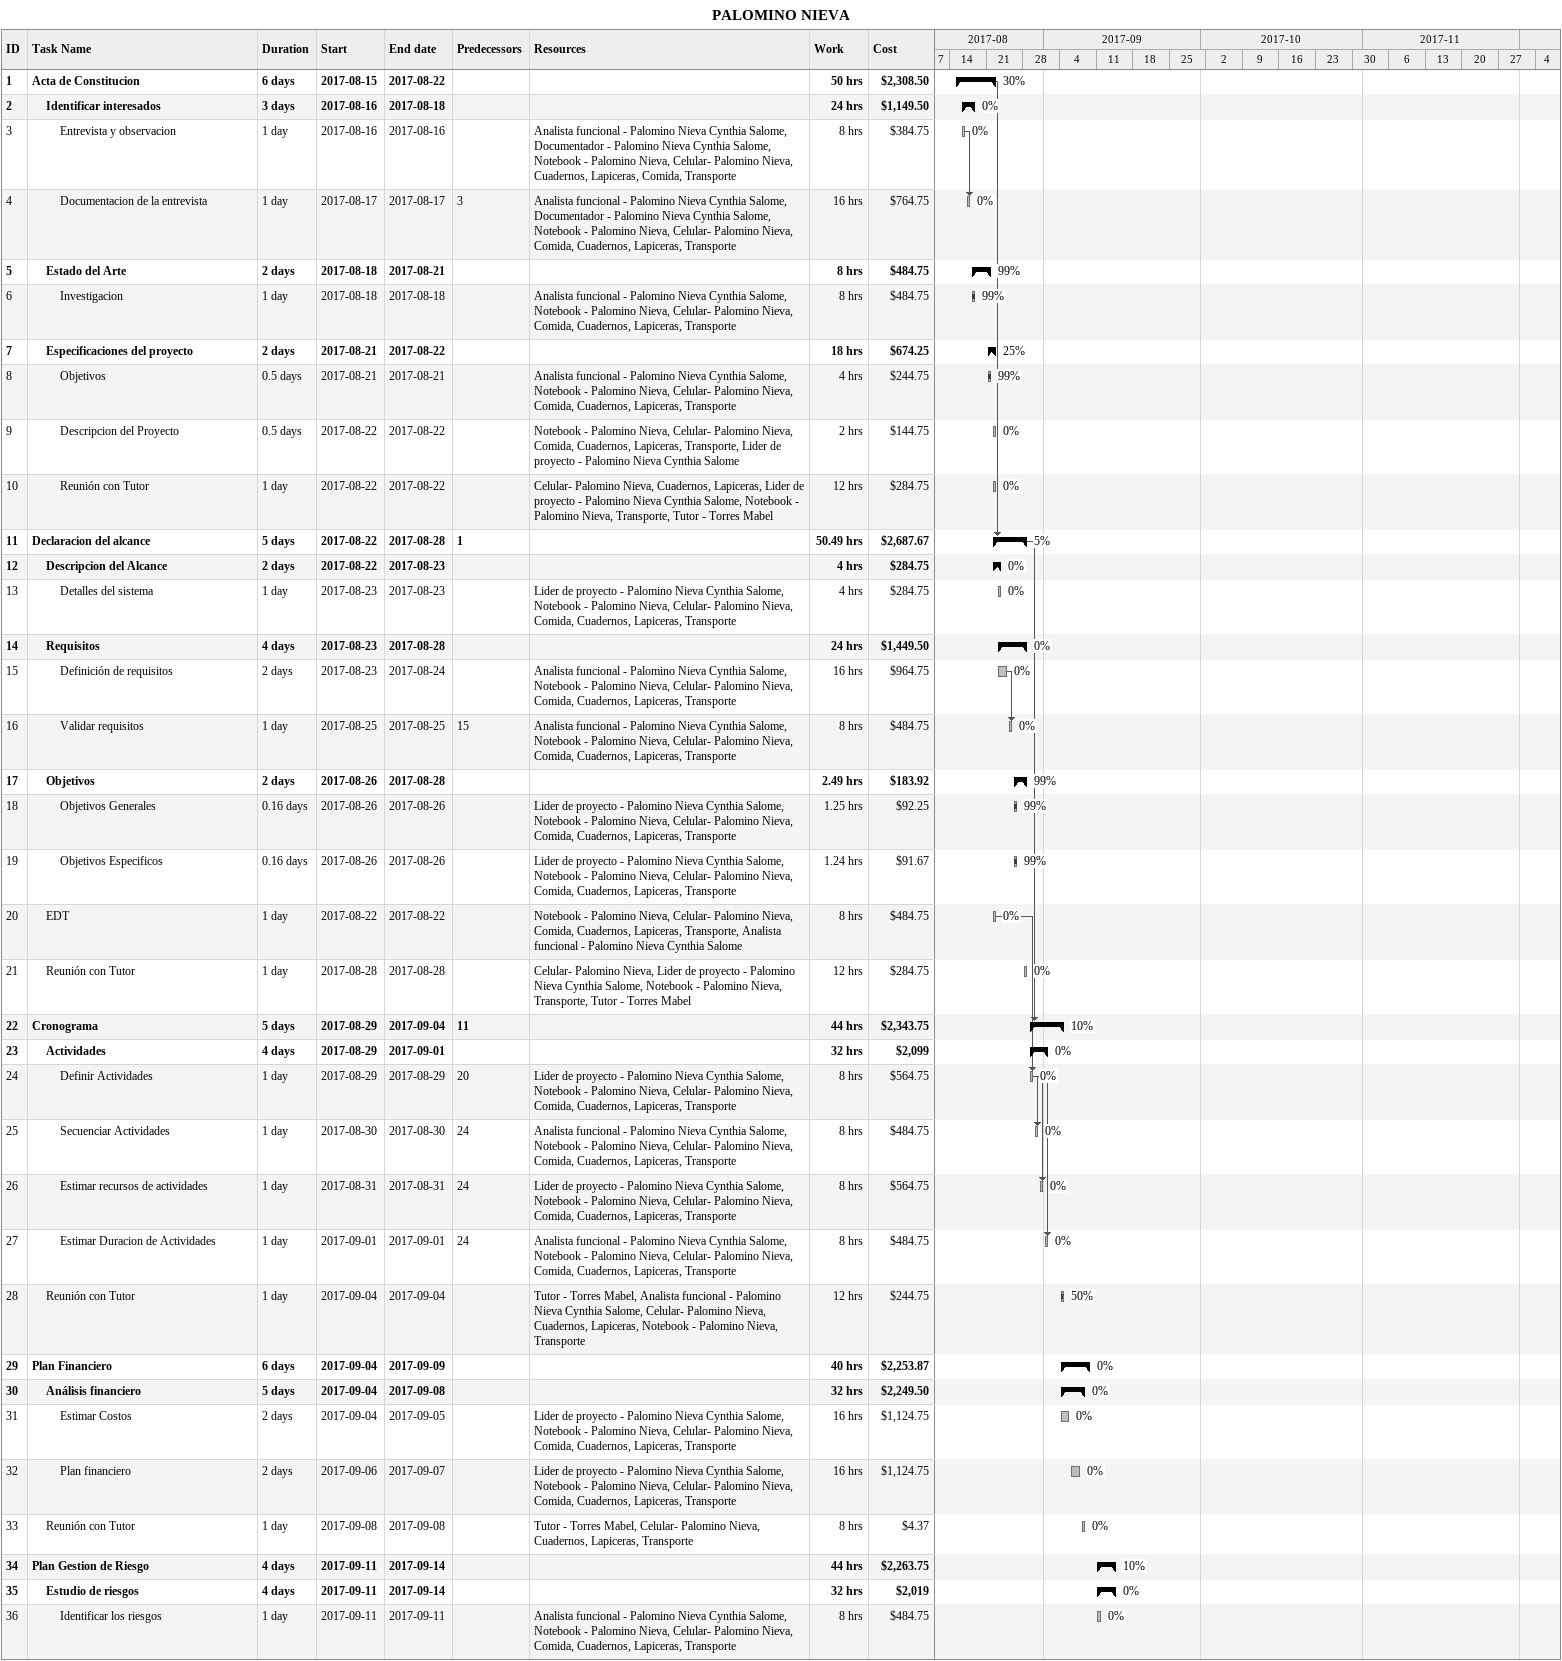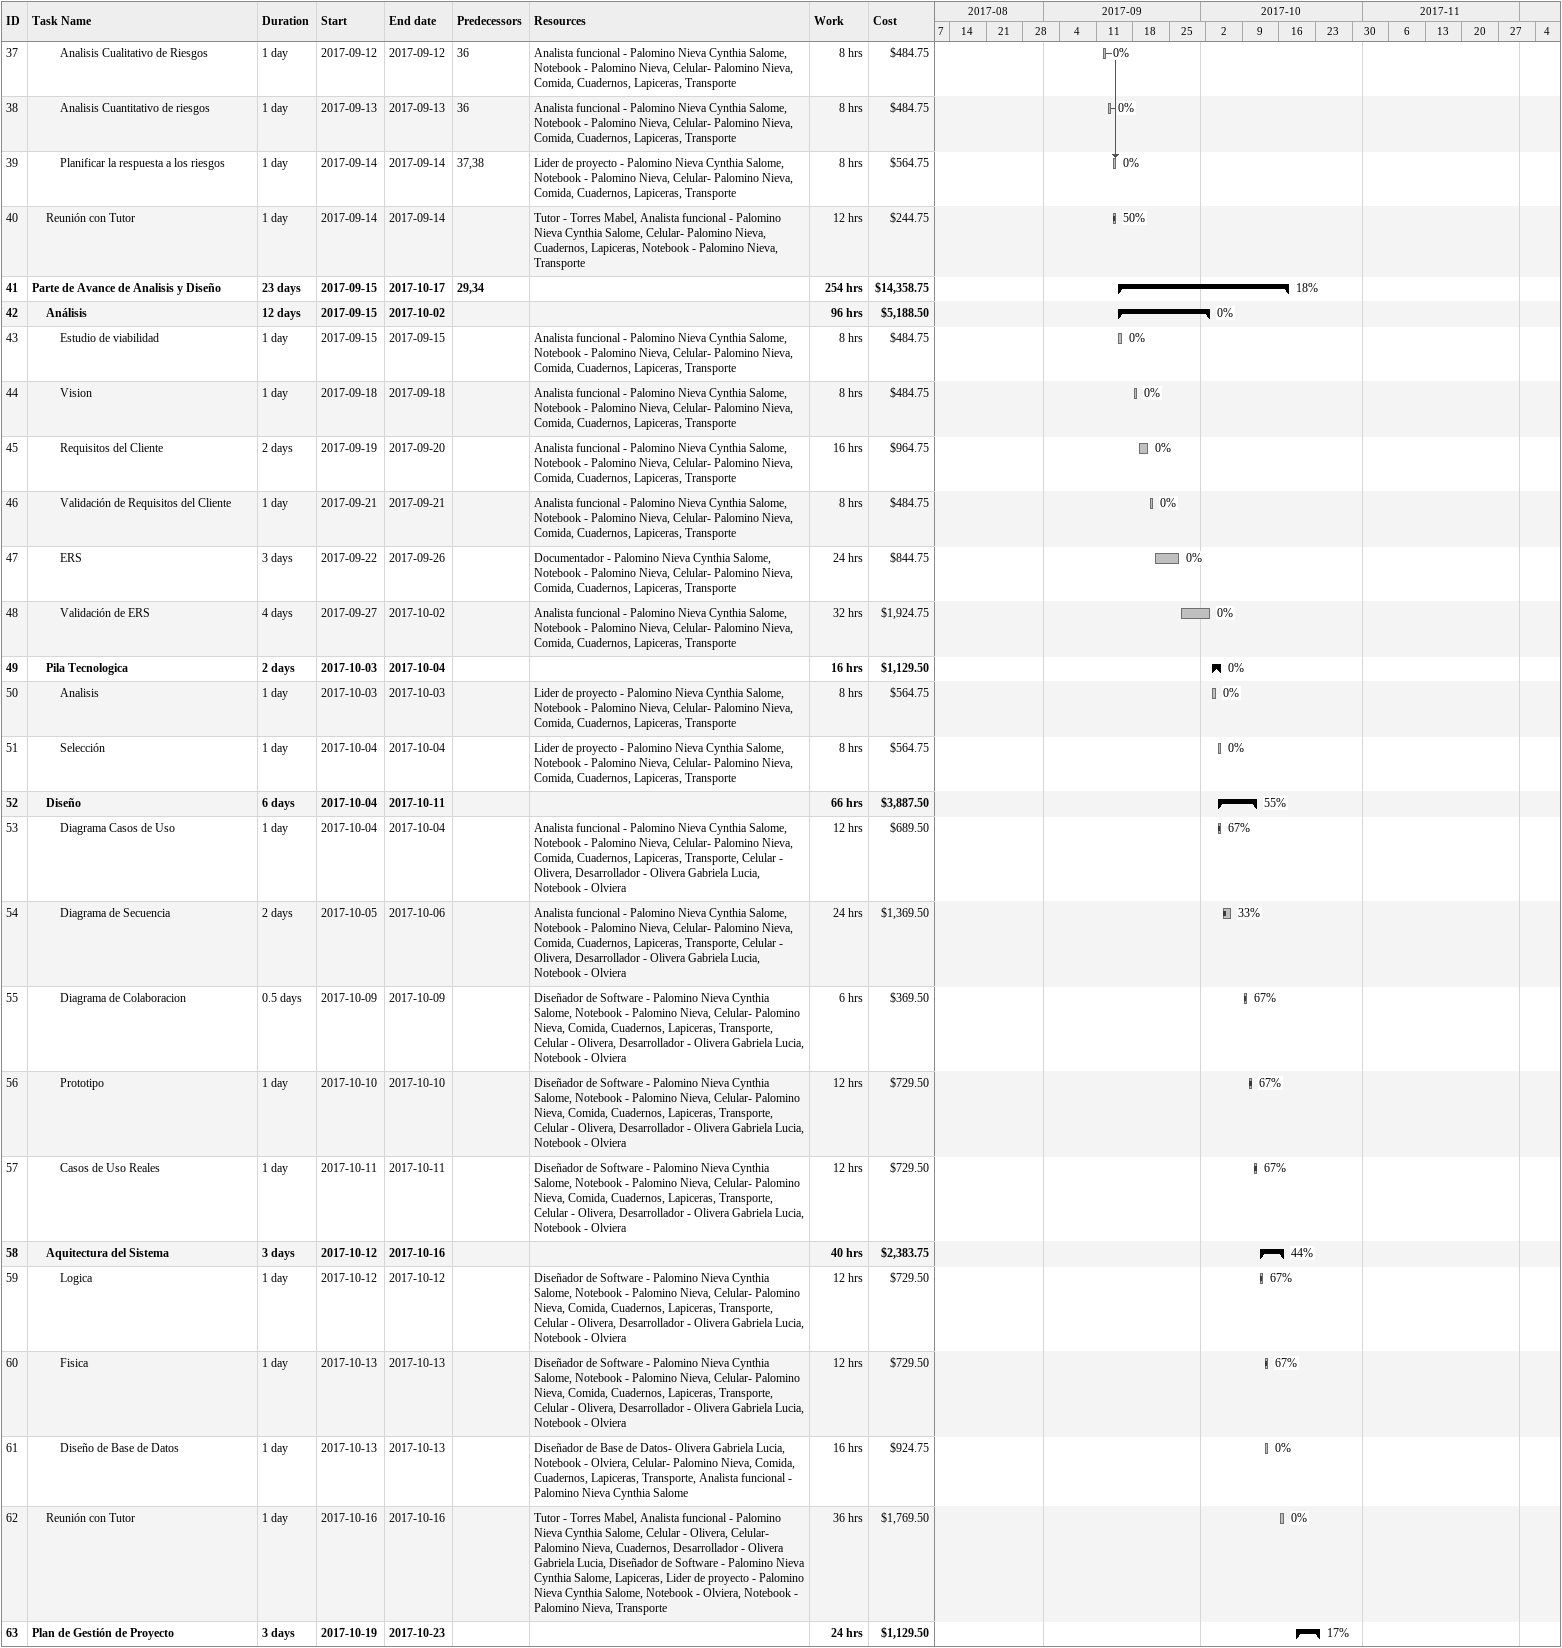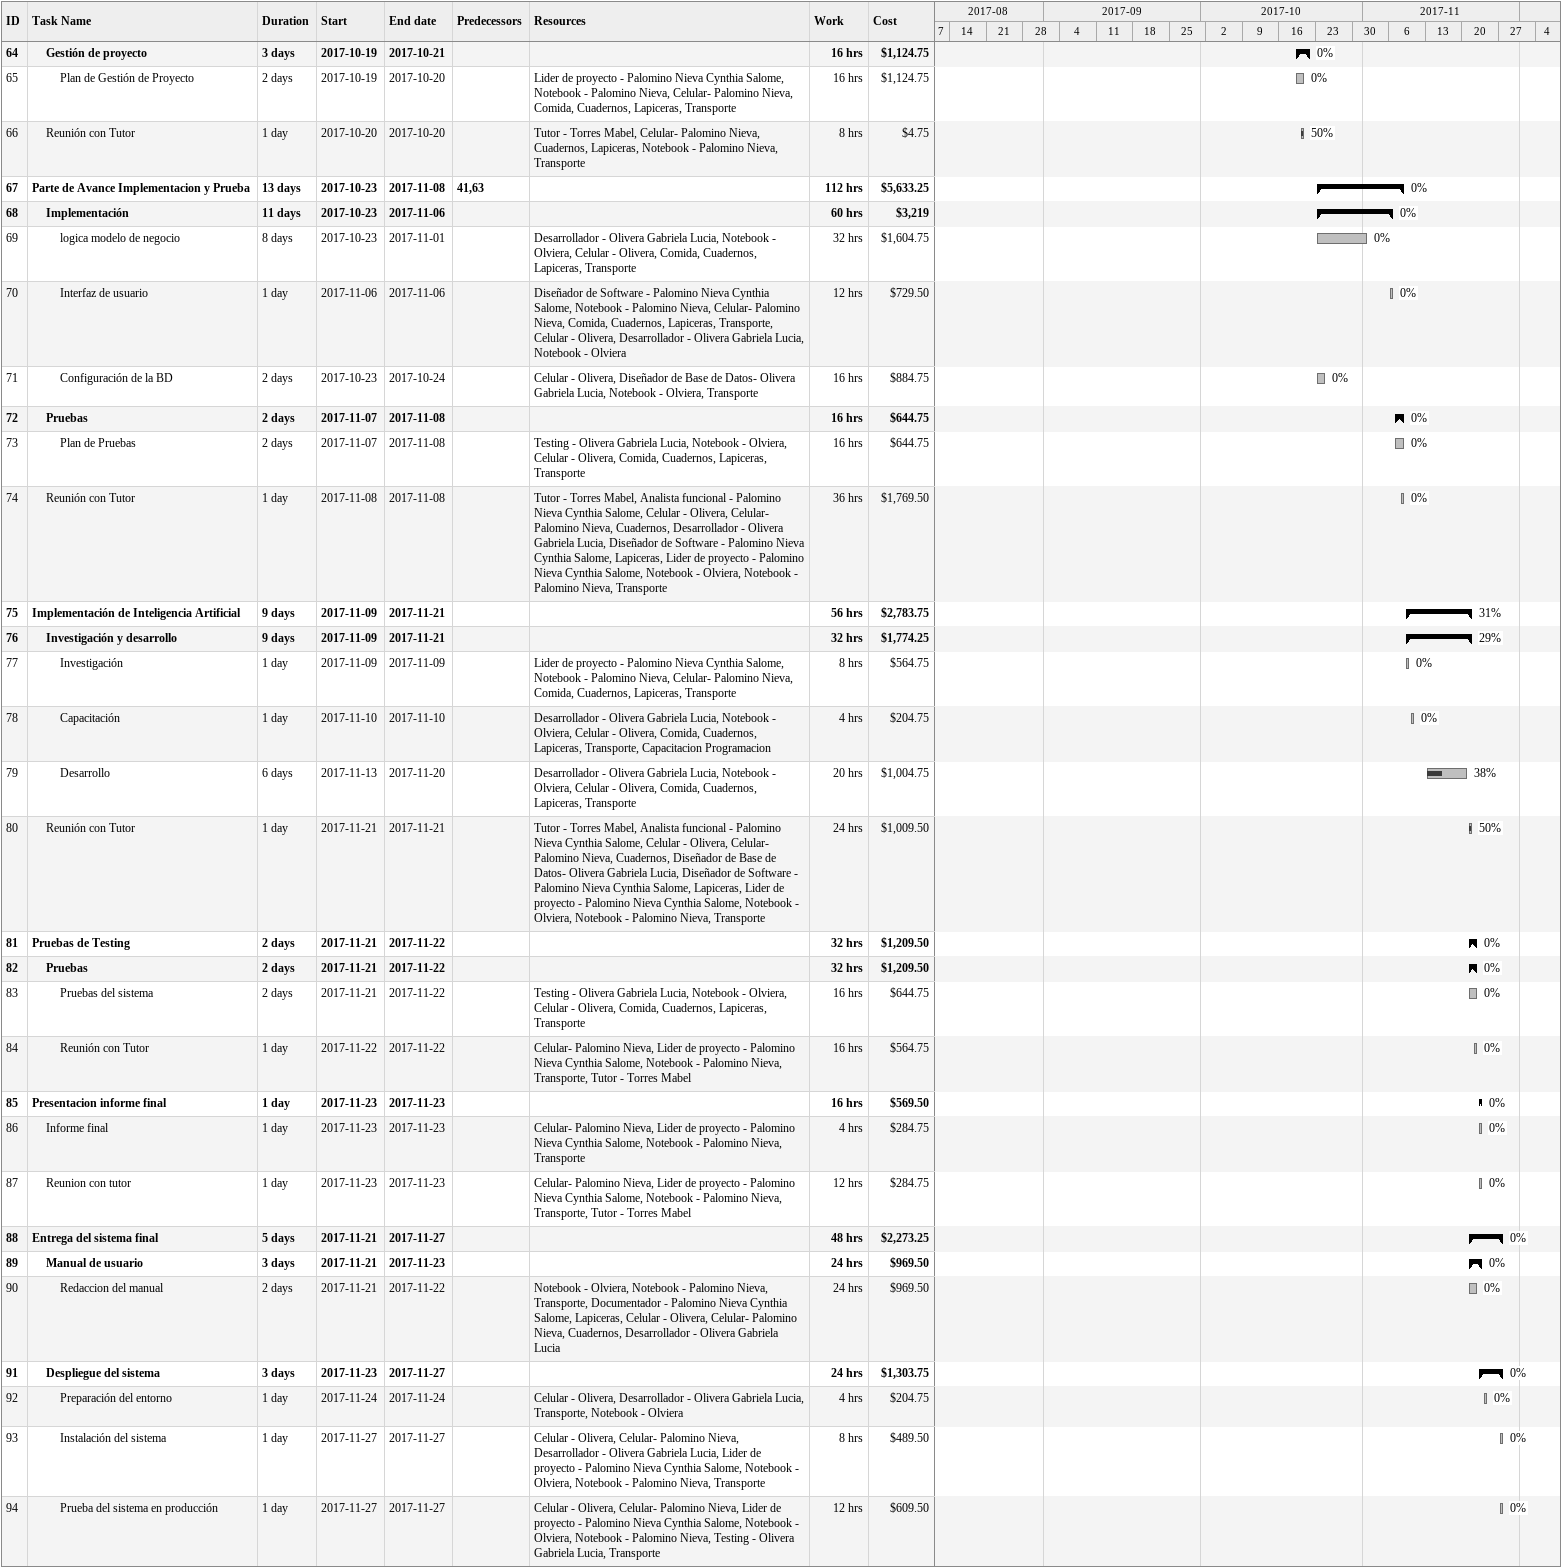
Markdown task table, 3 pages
PALOMINO NIEVA

| ID | Level | Task | Duration | Start | Finish | Predecessors | Resources | % complete | Work (h) | Cost ($) |
|---|---|---|---|---|---|---|---|---|---|---|
| 1 | 1 | **Acta de Constitucion** | 6d | 2017-08-15 | 2017-08-22 |  |  | 30 | 50 | 2308.50 |
| 2 | 2 | **Identificar interesados** | 3d | 2017-08-16 | 2017-08-18 |  |  | 0 | 24 | 1149.50 |
| 3 | 3 | Entrevista y observacion | 1d | 2017-08-16 | 2017-08-16 |  | Analista funcional - Palomino Nieva Cynthia Salome, Documentador - Palomino Nieva Cynthia Salome, Notebook - Palomino Nieva, Celular- Palomino Nieva, Cuadernos, Lapiceras, Comida, Transporte | 0 | 8 | 384.75 |
| 4 | 3 | Documentacion de la entrevista | 1d | 2017-08-17 | 2017-08-17 | 3 | Analista funcional - Palomino Nieva Cynthia Salome, Documentador - Palomino Nieva Cynthia Salome, Notebook - Palomino Nieva, Celular- Palomino Nieva, Comida, Cuadernos, Lapiceras, Transporte | 0 | 16 | 764.75 |
| 5 | 2 | **Estado del Arte** | 2d | 2017-08-18 | 2017-08-21 |  |  | 99 | 8 | 484.75 |
| 6 | 3 | Investigacion | 1d | 2017-08-18 | 2017-08-18 |  | Analista funcional - Palomino Nieva Cynthia Salome, Notebook - Palomino Nieva, Celular- Palomino Nieva, Comida, Cuadernos, Lapiceras, Transporte | 99 | 8 | 484.75 |
| 7 | 2 | **Especificaciones del proyecto** | 2d | 2017-08-21 | 2017-08-22 |  |  | 25 | 18 | 674.25 |
| 8 | 3 | Objetivos | 0.5d | 2017-08-21 | 2017-08-21 |  | Analista funcional - Palomino Nieva Cynthia Salome, Notebook - Palomino Nieva, Celular- Palomino Nieva, Comida, Cuadernos, Lapiceras, Transporte | 99 | 4 | 244.75 |
| 9 | 3 | Descripcion del Proyecto | 0.5d | 2017-08-22 | 2017-08-22 |  | Notebook - Palomino Nieva, Celular- Palomino Nieva, Comida, Cuadernos, Lapiceras, Transporte, Lider de proyecto - Palomino Nieva Cynthia Salome | 0 | 2 | 144.75 |
| 10 | 3 | Reunión con Tutor | 1d | 2017-08-22 | 2017-08-22 |  | Celular- Palomino Nieva, Cuadernos, Lapiceras, Lider de proyecto - Palomino Nieva Cynthia Salome, Notebook - Palomino Nieva, Transporte, Tutor - Torres Mabel | 0 | 12 | 284.75 |
| 11 | 1 | **Declaracion del alcance** | 5d | 2017-08-22 | 2017-08-28 | 1 |  | 5 | 50.49 | 2687.67 |
| 12 | 2 | **Descripcion del Alcance** | 2d | 2017-08-22 | 2017-08-23 |  |  | 0 | 4 | 284.75 |
| 13 | 3 | Detalles del sistema | 1d | 2017-08-23 | 2017-08-23 |  | Lider de proyecto - Palomino Nieva Cynthia Salome, Notebook - Palomino Nieva, Celular- Palomino Nieva, Comida, Cuadernos, Lapiceras, Transporte | 0 | 4 | 284.75 |
| 14 | 2 | **Requisitos** | 4d | 2017-08-23 | 2017-08-28 |  |  | 0 | 24 | 1449.50 |
| 15 | 3 | Definición de requisitos | 2d | 2017-08-23 | 2017-08-24 |  | Analista funcional - Palomino Nieva Cynthia Salome, Notebook - Palomino Nieva, Celular- Palomino Nieva, Comida, Cuadernos, Lapiceras, Transporte | 0 | 16 | 964.75 |
| 16 | 3 | Validar requisitos | 1d | 2017-08-25 | 2017-08-25 | 15 | Analista funcional - Palomino Nieva Cynthia Salome, Notebook - Palomino Nieva, Celular- Palomino Nieva, Comida, Cuadernos, Lapiceras, Transporte | 0 | 8 | 484.75 |
| 17 | 2 | **Objetivos** | 2d | 2017-08-26 | 2017-08-28 |  |  | 99 | 2.49 | 183.92 |
| 18 | 3 | Objetivos Generales | 0.16d | 2017-08-26 | 2017-08-26 |  | Lider de proyecto - Palomino Nieva Cynthia Salome, Notebook - Palomino Nieva, Celular- Palomino Nieva, Comida, Cuadernos, Lapiceras, Transporte | 99 | 1.25 | 92.25 |
| 19 | 3 | Objetivos Especificos | 0.16d | 2017-08-26 | 2017-08-26 |  | Lider de proyecto - Palomino Nieva Cynthia Salome, Notebook - Palomino Nieva, Celular- Palomino Nieva, Comida, Cuadernos, Lapiceras, Transporte | 99 | 1.24 | 91.67 |
| 20 | 2 | EDT | 1d | 2017-08-22 | 2017-08-22 |  | Notebook - Palomino Nieva, Celular- Palomino Nieva, Comida, Cuadernos, Lapiceras, Transporte, Analista funcional - Palomino Nieva Cynthia Salome | 0 | 8 | 484.75 |
| 21 | 2 | Reunión con Tutor | 1d | 2017-08-28 | 2017-08-28 |  | Celular- Palomino Nieva, Lider de proyecto - Palomino Nieva Cynthia Salome, Notebook - Palomino Nieva, Transporte, Tutor - Torres Mabel | 0 | 12 | 284.75 |
| 22 | 1 | **Cronograma** | 5d | 2017-08-29 | 2017-09-04 | 11 |  | 10 | 44 | 2343.75 |
| 23 | 2 | **Actividades** | 4d | 2017-08-29 | 2017-09-01 |  |  | 0 | 32 | 2099 |
| 24 | 3 | Definir Actividades | 1d | 2017-08-29 | 2017-08-29 | 20 | Lider de proyecto - Palomino Nieva Cynthia Salome, Notebook - Palomino Nieva, Celular- Palomino Nieva, Comida, Cuadernos, Lapiceras, Transporte | 0 | 8 | 564.75 |
| 25 | 3 | Secuenciar Actividades | 1d | 2017-08-30 | 2017-08-30 | 24 | Analista funcional - Palomino Nieva Cynthia Salome, Notebook - Palomino Nieva, Celular- Palomino Nieva, Comida, Cuadernos, Lapiceras, Transporte | 0 | 8 | 484.75 |
| 26 | 3 | Estimar recursos de actividades | 1d | 2017-08-31 | 2017-08-31 | 24 | Lider de proyecto - Palomino Nieva Cynthia Salome, Notebook - Palomino Nieva, Celular- Palomino Nieva, Comida, Cuadernos, Lapiceras, Transporte | 0 | 8 | 564.75 |
| 27 | 3 | Estimar Duracion de Actividades | 1d | 2017-09-01 | 2017-09-01 | 24 | Analista funcional - Palomino Nieva Cynthia Salome, Notebook - Palomino Nieva, Celular- Palomino Nieva, Comida, Cuadernos, Lapiceras, Transporte | 0 | 8 | 484.75 |
| 28 | 2 | Reunión con Tutor | 1d | 2017-09-04 | 2017-09-04 |  | Tutor - Torres Mabel, Analista funcional - Palomino Nieva Cynthia Salome, Celular- Palomino Nieva, Cuadernos, Lapiceras, Notebook - Palomino Nieva, Transporte | 50 | 12 | 244.75 |
| 29 | 1 | **Plan Financiero** | 6d | 2017-09-04 | 2017-09-09 |  |  | 0 | 40 | 2253.87 |
| 30 | 2 | **Análisis financiero** | 5d | 2017-09-04 | 2017-09-08 |  |  | 0 | 32 | 2249.50 |
| 31 | 3 | Estimar Costos | 2d | 2017-09-04 | 2017-09-05 |  | Lider de proyecto - Palomino Nieva Cynthia Salome, Notebook - Palomino Nieva, Celular- Palomino Nieva, Comida, Cuadernos, Lapiceras, Transporte | 0 | 16 | 1124.75 |
| 32 | 3 | Plan financiero | 2d | 2017-09-06 | 2017-09-07 |  | Lider de proyecto - Palomino Nieva Cynthia Salome, Notebook - Palomino Nieva, Celular- Palomino Nieva, Comida, Cuadernos, Lapiceras, Transporte | 0 | 16 | 1124.75 |
| 33 | 2 | Reunión con Tutor | 1d | 2017-09-08 | 2017-09-08 |  | Tutor - Torres Mabel, Celular- Palomino Nieva, Cuadernos, Lapiceras, Transporte | 0 | 8 | 4.37 |
| 34 | 1 | **Plan Gestion de Riesgo** | 4d | 2017-09-11 | 2017-09-14 |  |  | 10 | 44 | 2263.75 |
| 35 | 2 | **Estudio de riesgos** | 4d | 2017-09-11 | 2017-09-14 |  |  | 0 | 32 | 2019 |
| 36 | 3 | Identificar los riesgos | 1d | 2017-09-11 | 2017-09-11 |  | Analista funcional - Palomino Nieva Cynthia Salome, Notebook - Palomino Nieva, Celular- Palomino Nieva, Comida, Cuadernos, Lapiceras, Transporte | 0 | 8 | 484.75 |
| 37 | 3 | Analisis Cualitativo de Riesgos | 1d | 2017-09-12 | 2017-09-12 | 36 | Analista funcional - Palomino Nieva Cynthia Salome, Notebook - Palomino Nieva, Celular- Palomino Nieva, Comida, Cuadernos, Lapiceras, Transporte | 0 | 8 | 484.75 |
| 38 | 3 | Analisis Cuantitativo de riesgos | 1d | 2017-09-13 | 2017-09-13 | 36 | Analista funcional - Palomino Nieva Cynthia Salome, Notebook - Palomino Nieva, Celular- Palomino Nieva, Comida, Cuadernos, Lapiceras, Transporte | 0 | 8 | 484.75 |
| 39 | 3 | Planificar la respuesta a los riesgos | 1d | 2017-09-14 | 2017-09-14 | 37, 38 | Lider de proyecto - Palomino Nieva Cynthia Salome, Notebook - Palomino Nieva, Celular- Palomino Nieva, Comida, Cuadernos, Lapiceras, Transporte | 0 | 8 | 564.75 |
| 40 | 2 | Reunión con Tutor | 1d | 2017-09-14 | 2017-09-14 |  | Tutor - Torres Mabel, Analista funcional - Palomino Nieva Cynthia Salome, Celular- Palomino Nieva, Cuadernos, Lapiceras, Notebook - Palomino Nieva, Transporte | 50 | 12 | 244.75 |
| 41 | 1 | **Parte de Avance de Analisis y Diseño** | 23d | 2017-09-15 | 2017-10-17 | 29, 34 |  | 18 | 254 | 14358.75 |
| 42 | 2 | **Análisis** | 12d | 2017-09-15 | 2017-10-02 |  |  | 0 | 96 | 5188.50 |
| 43 | 3 | Estudio de viabilidad | 1d | 2017-09-15 | 2017-09-15 |  | Analista funcional - Palomino Nieva Cynthia Salome, Notebook - Palomino Nieva, Celular- Palomino Nieva, Comida, Cuadernos, Lapiceras, Transporte | 0 | 8 | 484.75 |
| 44 | 3 | Vision | 1d | 2017-09-18 | 2017-09-18 |  | Analista funcional - Palomino Nieva Cynthia Salome, Notebook - Palomino Nieva, Celular- Palomino Nieva, Comida, Cuadernos, Lapiceras, Transporte | 0 | 8 | 484.75 |
| 45 | 3 | Requisitos del Cliente | 2d | 2017-09-19 | 2017-09-20 |  | Analista funcional - Palomino Nieva Cynthia Salome, Notebook - Palomino Nieva, Celular- Palomino Nieva, Comida, Cuadernos, Lapiceras, Transporte | 0 | 16 | 964.75 |
| 46 | 3 | Validación de Requisitos del Cliente | 1d | 2017-09-21 | 2017-09-21 |  | Analista funcional - Palomino Nieva Cynthia Salome, Notebook - Palomino Nieva, Celular- Palomino Nieva, Comida, Cuadernos, Lapiceras, Transporte | 0 | 8 | 484.75 |
| 47 | 3 | ERS | 3d | 2017-09-22 | 2017-09-26 |  | Documentador - Palomino Nieva Cynthia Salome, Notebook - Palomino Nieva, Celular- Palomino Nieva, Comida, Cuadernos, Lapiceras, Transporte | 0 | 24 | 844.75 |
| 48 | 3 | Validación de ERS | 4d | 2017-09-27 | 2017-10-02 |  | Analista funcional - Palomino Nieva Cynthia Salome, Notebook - Palomino Nieva, Celular- Palomino Nieva, Comida, Cuadernos, Lapiceras, Transporte | 0 | 32 | 1924.75 |
| 49 | 2 | **Pila Tecnologica** | 2d | 2017-10-03 | 2017-10-04 |  |  | 0 | 16 | 1129.50 |
| 50 | 3 | Analisis | 1d | 2017-10-03 | 2017-10-03 |  | Lider de proyecto - Palomino Nieva Cynthia Salome, Notebook - Palomino Nieva, Celular- Palomino Nieva, Comida, Cuadernos, Lapiceras, Transporte | 0 | 8 | 564.75 |
| 51 | 3 | Selección | 1d | 2017-10-04 | 2017-10-04 |  | Lider de proyecto - Palomino Nieva Cynthia Salome, Notebook - Palomino Nieva, Celular- Palomino Nieva, Comida, Cuadernos, Lapiceras, Transporte | 0 | 8 | 564.75 |
| 52 | 2 | **Diseño** | 6d | 2017-10-04 | 2017-10-11 |  |  | 55 | 66 | 3887.50 |
| 53 | 3 | Diagrama Casos de Uso | 1d | 2017-10-04 | 2017-10-04 |  | Analista funcional - Palomino Nieva Cynthia Salome, Notebook - Palomino Nieva, Celular- Palomino Nieva, Comida, Cuadernos, Lapiceras, Transporte, Celular - Olivera, Desarrollador - Olivera Gabriela Lucia, Notebook - Olviera | 67 | 12 | 689.50 |
| 54 | 3 | Diagrama de Secuencia | 2d | 2017-10-05 | 2017-10-06 |  | Analista funcional - Palomino Nieva Cynthia Salome, Notebook - Palomino Nieva, Celular- Palomino Nieva, Comida, Cuadernos, Lapiceras, Transporte, Celular - Olivera, Desarrollador - Olivera Gabriela Lucia, Notebook - Olviera | 33 | 24 | 1369.50 |
| 55 | 3 | Diagrama de Colaboracion | 0.5d | 2017-10-09 | 2017-10-09 |  | Diseñador de Software - Palomino Nieva Cynthia Salome, Notebook - Palomino Nieva, Celular- Palomino Nieva, Comida, Cuadernos, Lapiceras, Transporte, Celular - Olivera, Desarrollador - Olivera Gabriela Lucia, Notebook - Olviera | 67 | 6 | 369.50 |
| 56 | 3 | Prototipo | 1d | 2017-10-10 | 2017-10-10 |  | Diseñador de Software - Palomino Nieva Cynthia Salome, Notebook - Palomino Nieva, Celular- Palomino Nieva, Comida, Cuadernos, Lapiceras, Transporte, Celular - Olivera, Desarrollador - Olivera Gabriela Lucia, Notebook - Olviera | 67 | 12 | 729.50 |
| 57 | 3 | Casos de Uso Reales | 1d | 2017-10-11 | 2017-10-11 |  | Diseñador de Software - Palomino Nieva Cynthia Salome, Notebook - Palomino Nieva, Celular- Palomino Nieva, Comida, Cuadernos, Lapiceras, Transporte, Celular - Olivera, Desarrollador - Olivera Gabriela Lucia, Notebook - Olviera | 67 | 12 | 729.50 |
| 58 | 2 | **Aquitectura del Sistema** | 3d | 2017-10-12 | 2017-10-16 |  |  | 44 | 40 | 2383.75 |
| 59 | 3 | Logica | 1d | 2017-10-12 | 2017-10-12 |  | Diseñador de Software - Palomino Nieva Cynthia Salome, Notebook - Palomino Nieva, Celular- Palomino Nieva, Comida, Cuadernos, Lapiceras, Transporte, Celular - Olivera, Desarrollador - Olivera Gabriela Lucia, Notebook - Olviera | 67 | 12 | 729.50 |
| 60 | 3 | Fisica | 1d | 2017-10-13 | 2017-10-13 |  | Diseñador de Software - Palomino Nieva Cynthia Salome, Notebook - Palomino Nieva, Celular- Palomino Nieva, Comida, Cuadernos, Lapiceras, Transporte, Celular - Olivera, Desarrollador - Olivera Gabriela Lucia, Notebook - Olviera | 67 | 12 | 729.50 |
| 61 | 3 | Diseño de Base de Datos | 1d | 2017-10-13 | 2017-10-13 |  | Diseñador de Base de Datos- Olivera Gabriela Lucia, Notebook - Olviera, Celular- Palomino Nieva, Comida, Cuadernos, Lapiceras, Transporte, Analista funcional - Palomino Nieva Cynthia Salome | 0 | 16 | 924.75 |
| 62 | 2 | Reunión con Tutor | 1d | 2017-10-16 | 2017-10-16 |  | Tutor - Torres Mabel, Analista funcional - Palomino Nieva Cynthia Salome, Celular - Olivera, Celular- Palomino Nieva, Cuadernos, Desarrollador - Olivera Gabriela Lucia, Diseñador de Software - Palomino Nieva Cynthia Salome, Lapiceras, Lider de proyecto - Palomino Nieva Cynthia Salome, Notebook - Olviera, Notebook - Palomino Nieva, Transporte | 0 | 36 | 1769.50 |
| 63 | 1 | **Plan de Gestión de Proyecto** | 3d | 2017-10-19 | 2017-10-23 |  |  | 17 | 24 | 1129.50 |
| 64 | 2 | **Gestión de proyecto** | 3d | 2017-10-19 | 2017-10-21 |  |  | 0 | 16 | 1124.75 |
| 65 | 3 | Plan de Gestión de Proyecto | 2d | 2017-10-19 | 2017-10-20 |  | Lider de proyecto - Palomino Nieva Cynthia Salome, Notebook - Palomino Nieva, Celular- Palomino Nieva, Comida, Cuadernos, Lapiceras, Transporte | 0 | 16 | 1124.75 |
| 66 | 2 | Reunión con Tutor | 1d | 2017-10-20 | 2017-10-20 |  | Tutor - Torres Mabel, Celular- Palomino Nieva, Cuadernos, Lapiceras, Notebook - Palomino Nieva, Transporte | 50 | 8 | 4.75 |
| 67 | 1 | **Parte de Avance Implementacion y Prueba** | 13d | 2017-10-23 | 2017-11-08 | 41, 63 |  | 0 | 112 | 5633.25 |
| 68 | 2 | **Implementación** | 11d | 2017-10-23 | 2017-11-06 |  |  | 0 | 60 | 3219 |
| 69 | 3 | logica modelo de negocio | 8d | 2017-10-23 | 2017-11-01 |  | Desarrollador - Olivera Gabriela Lucia, Notebook - Olviera, Celular - Olivera, Comida, Cuadernos, Lapiceras, Transporte | 0 | 32 | 1604.75 |
| 70 | 3 | Interfaz de usuario | 1d | 2017-11-06 | 2017-11-06 |  | Diseñador de Software - Palomino Nieva Cynthia Salome, Notebook - Palomino Nieva, Celular- Palomino Nieva, Comida, Cuadernos, Lapiceras, Transporte, Celular - Olivera, Desarrollador - Olivera Gabriela Lucia, Notebook - Olviera | 0 | 12 | 729.50 |
| 71 | 3 | Configuración de la BD | 2d | 2017-10-23 | 2017-10-24 |  | Celular - Olivera, Diseñador de Base de Datos- Olivera Gabriela Lucia, Notebook - Olviera, Transporte | 0 | 16 | 884.75 |
| 72 | 2 | **Pruebas** | 2d | 2017-11-07 | 2017-11-08 |  |  | 0 | 16 | 644.75 |
| 73 | 3 | Plan de Pruebas | 2d | 2017-11-07 | 2017-11-08 |  | Testing - Olivera Gabriela Lucia, Notebook - Olviera, Celular - Olivera, Comida, Cuadernos, Lapiceras, Transporte | 0 | 16 | 644.75 |
| 74 | 2 | Reunión con Tutor | 1d | 2017-11-08 | 2017-11-08 |  | Tutor - Torres Mabel, Analista funcional - Palomino Nieva Cynthia Salome, Celular - Olivera, Celular- Palomino Nieva, Cuadernos, Desarrollador - Olivera Gabriela Lucia, Diseñador de Software - Palomino Nieva Cynthia Salome, Lapiceras, Lider de proyecto - Palomino Nieva Cynthia Salome, Notebook - Olviera, Notebook - Palomino Nieva, Transporte | 0 | 36 | 1769.50 |
| 75 | 1 | **Implementación de Inteligencia Artificial** | 9d | 2017-11-09 | 2017-11-21 |  |  | 31 | 56 | 2783.75 |
| 76 | 2 | **Investigación y desarrollo** | 9d | 2017-11-09 | 2017-11-21 |  |  | 29 | 32 | 1774.25 |
| 77 | 3 | Investigación | 1d | 2017-11-09 | 2017-11-09 |  | Lider de proyecto - Palomino Nieva Cynthia Salome, Notebook - Palomino Nieva, Celular- Palomino Nieva, Comida, Cuadernos, Lapiceras, Transporte | 0 | 8 | 564.75 |
| 78 | 3 | Capacitación | 1d | 2017-11-10 | 2017-11-10 |  | Desarrollador - Olivera Gabriela Lucia, Notebook - Olviera, Celular - Olivera, Comida, Cuadernos, Lapiceras, Transporte, Capacitacion Programacion | 0 | 4 | 204.75 |
| 79 | 3 | Desarrollo | 6d | 2017-11-13 | 2017-11-20 |  | Desarrollador - Olivera Gabriela Lucia, Notebook - Olviera, Celular - Olivera, Comida, Cuadernos, Lapiceras, Transporte | 38 | 20 | 1004.75 |
| 80 | 2 | Reunión con Tutor | 1d | 2017-11-21 | 2017-11-21 |  | Tutor - Torres Mabel, Analista funcional - Palomino Nieva Cynthia Salome, Celular - Olivera, Celular- Palomino Nieva, Cuadernos, Diseñador de Base de Datos- Olivera Gabriela Lucia, Diseñador de Software - Palomino Nieva Cynthia Salome, Lapiceras, Lider de proyecto - Palomino Nieva Cynthia Salome, Notebook - Olviera, Notebook - Palomino Nieva, Transporte | 50 | 24 | 1009.50 |
| 81 | 1 | **Pruebas de Testing** | 2d | 2017-11-21 | 2017-11-22 |  |  | 0 | 32 | 1209.50 |
| 82 | 2 | **Pruebas** | 2d | 2017-11-21 | 2017-11-22 |  |  | 0 | 32 | 1209.50 |
| 83 | 3 | Pruebas del sistema | 2d | 2017-11-21 | 2017-11-22 |  | Testing - Olivera Gabriela Lucia, Notebook - Olviera, Celular - Olivera, Comida, Cuadernos, Lapiceras, Transporte | 0 | 16 | 644.75 |
| 84 | 3 | Reunión con Tutor | 1d | 2017-11-22 | 2017-11-22 |  | Celular- Palomino Nieva, Lider de proyecto - Palomino Nieva Cynthia Salome, Notebook - Palomino Nieva, Transporte, Tutor - Torres Mabel | 0 | 16 | 564.75 |
| 85 | 1 | **Presentacion informe final** | 1d | 2017-11-23 | 2017-11-23 |  |  | 0 | 16 | 569.50 |
| 86 | 2 | Informe final | 1d | 2017-11-23 | 2017-11-23 |  | Celular- Palomino Nieva, Lider de proyecto - Palomino Nieva Cynthia Salome, Notebook - Palomino Nieva, Transporte | 0 | 4 | 284.75 |
| 87 | 2 | Reunion con tutor | 1d | 2017-11-23 | 2017-11-23 |  | Celular- Palomino Nieva, Lider de proyecto - Palomino Nieva Cynthia Salome, Notebook - Palomino Nieva, Transporte, Tutor - Torres Mabel | 0 | 12 | 284.75 |
| 88 | 1 | **Entrega del sistema final** | 5d | 2017-11-21 | 2017-11-27 |  |  | 0 | 48 | 2273.25 |
| 89 | 2 | **Manual de usuario** | 3d | 2017-11-21 | 2017-11-23 |  |  | 0 | 24 | 969.50 |
| 90 | 3 | Redaccion del manual | 2d | 2017-11-21 | 2017-11-22 |  | Notebook - Olviera, Notebook - Palomino Nieva, Transporte, Documentador - Palomino Nieva Cynthia Salome, Lapiceras, Celular - Olivera, Celular- Palomino Nieva, Cuadernos, Desarrollador - Olivera Gabriela Lucia | 0 | 24 | 969.50 |
| 91 | 2 | **Despliegue del sistema** | 3d | 2017-11-23 | 2017-11-27 |  |  | 0 | 24 | 1303.75 |
| 92 | 3 | Preparación del entorno | 1d | 2017-11-24 | 2017-11-24 |  | Celular - Olivera, Desarrollador - Olivera Gabriela Lucia, Transporte, Notebook - Olviera | 0 | 4 | 204.75 |
| 93 | 3 | Instalación del sistema | 1d | 2017-11-27 | 2017-11-27 |  | Celular - Olivera, Celular- Palomino Nieva, Desarrollador - Olivera Gabriela Lucia, Lider de proyecto - Palomino Nieva Cynthia Salome, Notebook - Olviera, Notebook - Palomino Nieva, Transporte | 0 | 8 | 489.50 |
| 94 | 3 | Prueba del sistema en producción | 1d | 2017-11-27 | 2017-11-27 |  | Celular - Olivera, Celular- Palomino Nieva, Lider de proyecto - Palomino Nieva Cynthia Salome, Notebook - Olviera, Notebook - Palomino Nieva, Testing - Olivera Gabriela Lucia, Transporte | 0 | 12 | 609.50 |
